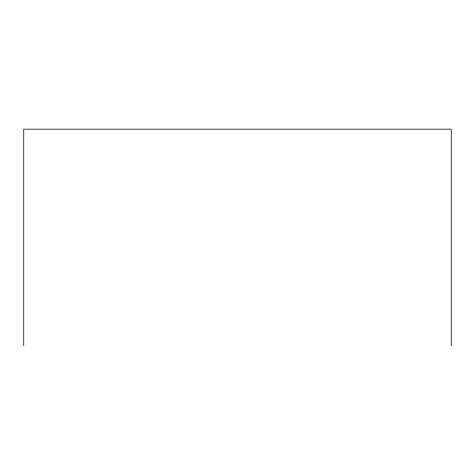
<?xml version="1.0" encoding="UTF-8"?>
<svg xmlns="http://www.w3.org/2000/svg" width="475" height="475" viewBox="0 0 475 475"><rect width="100%" height="100%" fill="white"/><g stroke="black" fill="none" stroke-linecap="round" stroke-linejoin="round"><path stroke-width="0.71" d="M451.25 345.836L451.25 129.164L23.75 129.164L23.75 345.836"/></g></svg>
